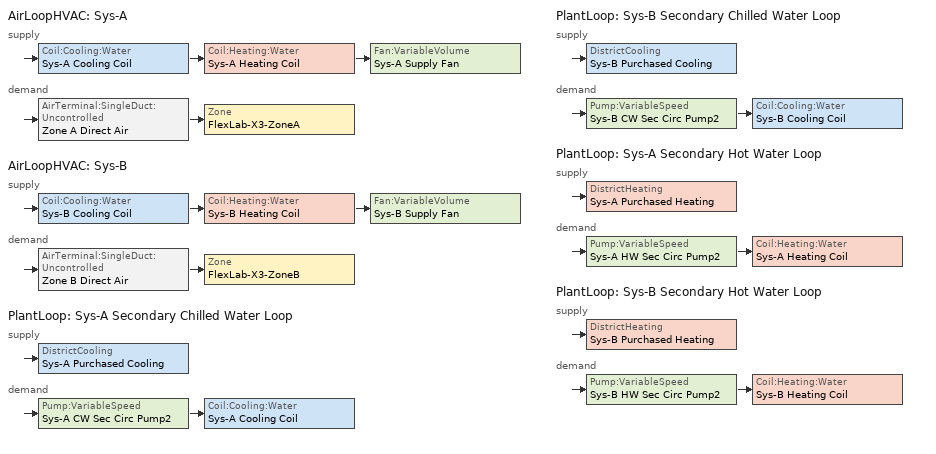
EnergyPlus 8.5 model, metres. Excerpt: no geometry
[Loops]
AirLoopHVAC 'Sys-A'
 supply: Coil:Cooling:Water 'Sys-A Cooling Coil' > Coil:Heating:Water 'Sys-A Heating Coil' > Fan:VariableVolume 'Sys-A Supply Fan'
 demand: AirTerminal:SingleDuct:Uncontrolled 'Zone A Direct Air' > Zone 'FlexLab-X3-ZoneA'
AirLoopHVAC 'Sys-B'
 supply: Coil:Cooling:Water 'Sys-B Cooling Coil' > Coil:Heating:Water 'Sys-B Heating Coil' > Fan:VariableVolume 'Sys-B Supply Fan'
 demand: AirTerminal:SingleDuct:Uncontrolled 'Zone B Direct Air' > Zone 'FlexLab-X3-ZoneB'
PlantLoop 'Sys-A Secondary Chilled Water Loop'
 supply: DistrictCooling 'Sys-A Purchased Cooling'
 demand: Pump:VariableSpeed 'Sys-A CW Sec Circ Pump2' > Coil:Cooling:Water 'Sys-A Cooling Coil'
PlantLoop 'Sys-B Secondary Chilled Water Loop'
 supply: DistrictCooling 'Sys-B Purchased Cooling'
 demand: Pump:VariableSpeed 'Sys-B CW Sec Circ Pump2' > Coil:Cooling:Water 'Sys-B Cooling Coil'
PlantLoop 'Sys-A Secondary Hot Water Loop'
 supply: DistrictHeating 'Sys-A Purchased Heating'
 demand: Pump:VariableSpeed 'Sys-A HW Sec Circ Pump2' > Coil:Heating:Water 'Sys-A Heating Coil'
PlantLoop 'Sys-B Secondary Hot Water Loop'
 supply: DistrictHeating 'Sys-B Purchased Heating'
 demand: Pump:VariableSpeed 'Sys-B HW Sec Circ Pump2' > Coil:Heating:Water 'Sys-B Heating Coil'
[AirTerminal:SingleDuct:Uncontrolled] Availability Schedule=ALWAYSON; Maximum Air Flow Rate {m3/s}=1.27426
Zone A Direct Air; Zone B Direct Air
[Zone equipment]
FlexLab-X3-ZoneA: Zone A Direct Air
FlexLab-X3-ZoneB: Zone B Direct Air
[Fan:VariableVolume] Availability Schedule=ALWAYSON; Fan Total Efficiency=0.7; Pressure Rise {Pa}=500; Maximum Flow Rate {m3/s}=1.27426; Fan Power Minimum Flow Rate Input Method=Fraction; Fan Power Minimum Flow Fraction=0; Motor Efficiency=0.9; Motor In Airstream Fraction=1; Fan Power Coefficient 1=0.00153024; Fan Power Coefficient 2=0.00520806; Fan Power Coefficient 3=1.10862; Fan Power Coefficient 4=-0.116356; Fan Power Coefficient 5=0
Sys-A Supply Fan; Sys-B Supply Fan
[Coil:Cooling:Water] Design Water Flow Rate {m3/s}=0.000876954; Design Air Flow Rate {m3/s}=1.27426; Design Inlet Water Temperature {C}=11.1111; Design Inlet Air Temperature {C}=23.8889; Design Outlet Air Temperature {C}=13.3333; Design Inlet Air Humidity Ratio {kgWater/kgDryAir}=0.009; Design Outlet Air Humidity Ratio {kgWater/kgDryAir}=0.009
Name | Availability Schedule
Sys-A Cooling Coil | AlwaysOn
Sys-B Cooling Coil | ALWAYSON
[Coil:Heating:Water] Availability Schedule=ALWAYSON; U-Factor Times Area Value {W/K}=0; Maximum Water Flow Rate {m3/s}=0; Performance Input Method=NominalCapacity; Rated Capacity {W}=10392.6; Rated Inlet Water Temperature {C}=44.4444; Rated Inlet Air Temperature {C}=16.6; Rated Outlet Water Temperature {C}=33.3333; Rated Outlet Air Temperature {C}=28.8889; Rated Ratio for Air and Water Convection=0.5
Sys-A Heating Coil; Sys-B Heating Coil
[Controller:WaterCoil] Control Variable=Temperature; Actuator Variable=FLOW; Controller Convergence Tolerance {deltaC}=0.1; Maximum Actuated Flow {m3/s}=0.0011; Minimum Actuated Flow {m3/s}=0
Name | Action
Sys-A Cooling Coil Controller; Sys-B Cooling Coil Controller | Reverse
Sys-A Heating Coil Controller; Sys-B Heating Coil Controller | Normal
[AirLoopHVAC] Design Supply Air Flow Rate {m3/s}=1.27426
Sys-A; Sys-B
[Pump:VariableSpeed] Design Power Consumption {W}=124.33; Motor Efficiency=0.9; Fraction of Motor Inefficiencies to Fluid Stream=0; Coefficient 1 of the Part Load Performance Curve=0; Coefficient 2 of the Part Load Performance Curve=1; Coefficient 3 of the Part Load Performance Curve=0; Coefficient 4 of the Part Load Performance Curve=0; Design Minimum Flow Rate {m3/s}=0; Pump Control Type=INTERMITTENT
Name | Design Maximum Flow Rate {m3/s} | Design Pump Head {Pa}
Sys-A CW Sec Circ Pump2; Sys-B CW Sec Circ Pump2 | 0.00100944 | 71738.2
Sys-A HW Sec Circ Pump2; Sys-B HW Sec Circ Pump2 | 0.000946353 | 62770.9
[DistrictCooling] Nominal Capacity {W}=10000000; Capacity Fraction Schedule=ALWAYSON
Sys-A Purchased Cooling; Sys-B Purchased Cooling
[DistrictHeating] Nominal Capacity {W}=10000000; Capacity Fraction Schedule=ALWAYSON
Sys-A Purchased Heating; Sys-B Purchased Heating
[PlantLoop] Fluid Type=WATER; Minimum Loop Flow Rate {m3/s}=0; Plant Loop Volume {m3}=autocalculate; Load Distribution Scheme=SequentialLoad
Name | Plant Equipment Operation Scheme | Maximum Loop Temperature {C} | Minimum Loop Temperature {C} | Maximum Loop Flow Rate {m3/s}
Sys-A Secondary Chilled Water Loop | Sys-A CW Sec Loop Operation Scheme List | 98 | 1 | 0.00100944
Sys-B Secondary Chilled Water Loop | Sys-B CW Sec Loop Operation Scheme List | 98 | 1 | 0.00100944
Sys-A Secondary Hot Water Loop | Sys-A HW Sec Loop Operation Scheme List | 100 | 10 | 0.000946353
Sys-B Secondary Hot Water Loop | Sys-B HW Sec Loop Operation Scheme List | 100 | 10 | 0.000946353
[PlantEquipmentList]
Sys-A Cooling Plant: Sys-A Purchased Cooling
Sys-B Cooling Plant: Sys-B Purchased Cooling
Sys-A Heating Plant: Sys-A Purchased Heating
Sys-B Heating Plant: Sys-B Purchased Heating
[PlantEquipmentOperation:CoolingLoad] Load Range 1 Lower Limit {W}=0; Load Range 1 Upper Limit {W}=10000000
Name | Range 1 Equipment List
Sys-A CW Sec Operation Scheme | Sys-A Cooling Plant
Sys-B CW Sec Operation Scheme | Sys-B Cooling Plant
[PlantEquipmentOperation:HeatingLoad] Load Range 1 Lower Limit {W}=0; Load Range 1 Upper Limit {W}=10000000
Name | Range 1 Equipment List
Sys-A HW Sec Operation Scheme | Sys-A Heating Plant
Sys-B HW Sec Operation Scheme | Sys-B Heating Plant
[PlantEquipmentOperationSchemes] Control Scheme 1 Schedule=ALWAYSON
Name | Control Scheme 1
Sys-A CW Sec Loop Operation Scheme List | Sys-A CW Sec Operation Scheme
Sys-B CW Sec Loop Operation Scheme List | Sys-B CW Sec Operation Scheme
Sys-A HW Sec Loop Operation Scheme List | Sys-A HW Sec Operation Scheme
Sys-B HW Sec Loop Operation Scheme List | Sys-B HW Sec Operation Scheme
[EnergyManagementSystem:Actuator] Actuated Component Type=Fan; Actuated Component Control Type=Fan Air Mass Flow Rate
Name | Actuated Component Unique
SysAFanFlowRateAct | SYS-A SUPPLY FAN
SysBFanFlowRateAct | SYS-B SUPPLY FAN
[SetpointManager:Scheduled] Control Variable=Temperature
Name | Schedule | Setpoint Node or NodeList
Sys-A CW Sec Loop Setpoint Manager | Sys-A CW Supply Temp | Sys-A CW Sec Demand pump Outlet Node
Sys-B CW Sec Loop Setpoint Manager | Sys-B CW Supply Temp | Sys-B CW Sec Demand pump Outlet Node
Sys-A HW Sec Loop Setpoint Manager | Sys-A HW Supply Temp | Sys-A HW Sec Demand pump Outlet Node
Sys-B HW Sec Loop Setpoint Manager | Sys-B HW Supply Temp | Sys-B HW Sec Demand pump Outlet Node
[SetpointManager:MixedAir] Control Variable=Temperature
Name | Setpoint Node or NodeList
Sys-A Setpoint Manager 2 | Sys-A Supply Fan Upstream Nodes
Sys-B Setpoint Manager 2 | Sys-B Supply Fan Upstream Nodes
[ExternalInterface:FunctionalMockupUnitExport:To:Schedule] Initial Value=0
Name | FMU Variable
Sys-A CW Supply Temp | CwTempA
Sys-A HW Supply Temp | HwTempA
Sys-B CW Supply Temp | CwTempB
Sys-B HW Supply Temp | HwTempB
[ExternalInterface:FunctionalMockupUnitExport:From:Variable]
Name | Output:Variable Index Key | Output:Variable | FMU Variable
 | FlexLab-X3-ZoneA | Zone Windows Total Transmitted Solar Radiation Rate | SolarA
 | FlexLab-X3-ZoneB | Zone Windows Total Transmitted Solar Radiation Rate | SolarB
 | FlexLab-X3-ZoneA | Zone Mean Air Temperature | ZoneTempA
 | FlexLab-X3-ZoneB | Zone Mean Air Temperature | ZoneTempB
 | SYS-A SUPPLY FAN | Fan Electric Power | FanPowerA
 | Sys-A Fan Outlet | System Node Mass Flow Rate | actual_SaFrA
 | Sys-A Fan Outlet | System Node Temperature | actual_SaTempA
 | Sys-A CW Sec Demand pump Outlet Node | System Node Temperature | actual_CwTempA
 | Sys-A HW Sec Demand pump Outlet Node | System Node Temperature | actual_HwTempA
 | SYS-B SUPPLY FAN | Fan Electric Power | FanPowerB
 | Sys-B Fan Outlet | System Node Mass Flow Rate | actual_SaFrB
 | Sys-B Fan Outlet | System Node Temperature | actual_SaTempB
 | Sys-B CW Sec Demand pump Outlet Node | System Node Temperature | actual_CwTempB
 | Sys-B HW Sec Demand pump Outlet Node | System Node Temperature | actual_HwTempB
 | Sys-A Cooling Coil | Cooling Coil Total Cooling Rate | CoolA
 | Sys-A Heating Coil | Heating Coil Heating Rate | HeatA
 | Sys-B Cooling Coil | Cooling Coil Total Cooling Rate | CoolB
 | Sys-B Heating Coil | Heating Coil Heating Rate | HeatB
[Schedule:Compact]
ALWAYSON: Through: 12/31, For: AllDays, Until: 24:00, 1
